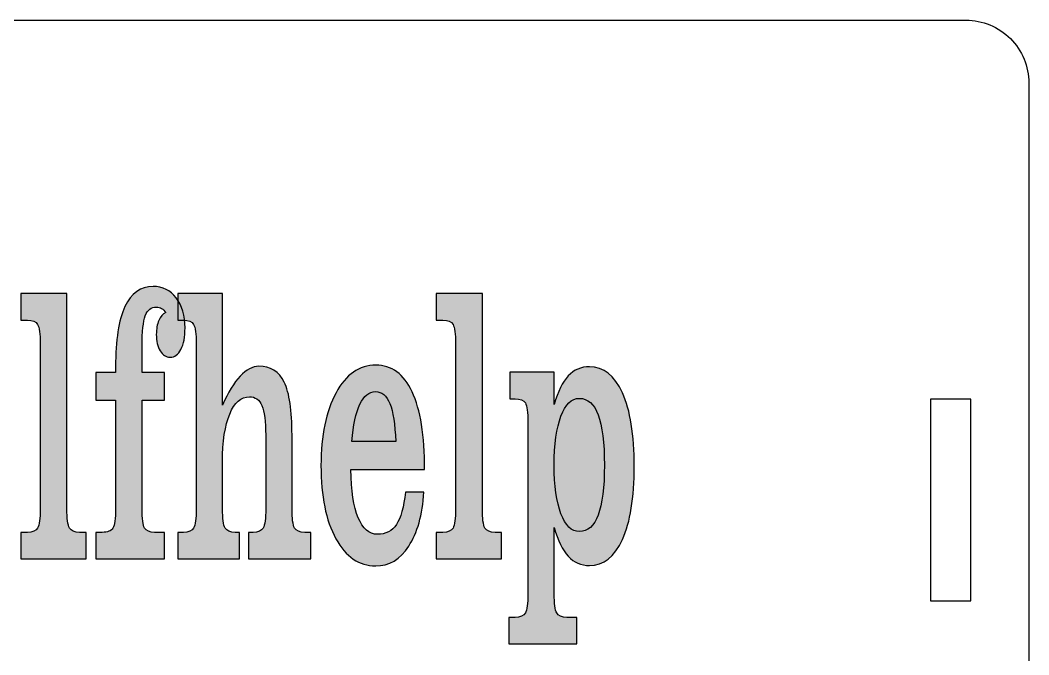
# Model space of a CAD drawing. Extents: x -236 to 261, y -182 to 182.
# Drawn here: x 40 to 120.1, y 131.1 to 181.6 of the extents above; entities that cross this region are included whole.
import ezdxf

# ---------------------------------------------------------------- set-up
doc = ezdxf.new("R2010")
doc.units = 0
doc.header["$MEASUREMENT"] = 0
doc.layers.add('CALQUE_PAR_D_FAUT', color=7, linetype='CONTINUOUS')

msp = doc.modelspace()

# ---------------------------------------------------------------- hatches: boundary and pattern name
at = {"layer": 'CALQUE_PAR_D_FAUT'}
h = msp.add_hatch(color=250, dxfattribs=at)
edge = h.paths.add_edge_path()
edge.add_spline(control_points=[(47.5599, 151.3501), (47.5599, 151.3501), (45.9922, 151.3501), (45.9922, 151.3501), (45.9922, 151.3501), (45.9922, 153.5488), (45.9922, 153.5488), (45.9922, 153.5488), (47.5599, 153.5488), (47.5599, 153.5488), (47.5599, 153.5488), (47.5599, 154.0147), (47.5599, 154.0147), (47.5599, 156.1401), (47.8096, 157.7368), (48.306, 158.7995), (48.8054, 159.8622), (49.5515, 160.3962), (50.5414, 160.3962), (51.302, 160.3962), (51.9146, 160.0925), (52.382, 159.4853), (52.8494, 158.878), (53.0816, 158.0823), (53.0816, 157.1034), (53.0816, 156.3862), (52.9742, 155.8208), (52.7594, 155.402), (52.5445, 154.9832), (52.2571, 154.7738), (51.8942, 154.7738), (51.5778, 154.7738), (51.3166, 154.9466), (51.1104, 155.2868), (50.9043, 155.6271), (50.7998, 156.0616), (50.7998, 156.5903), (50.7998, 157.0301), (50.8665, 157.4018), (51.0001, 157.7001), (51.1307, 157.9985), (51.3136, 158.2079), (51.5459, 158.3179), (51.4501, 158.4644), (51.3397, 158.5744), (51.2178, 158.6477), (51.0959, 158.7262), (50.9624, 158.7628), (50.8143, 158.7628), (50.3963, 158.7628), (50.1001, 158.5325), (49.9259, 158.0771), (49.7546, 157.6164), (49.6676, 156.8102), (49.6676, 155.6585), (49.6676, 155.6585), (49.6676, 153.5488), (49.6676, 153.5488), (49.6676, 153.5488), (51.4443, 153.5488), (51.4443, 153.5488), (51.4443, 153.5488), (51.4443, 151.3501), (51.4443, 151.3501), (51.4443, 151.3501), (49.6676, 151.3501), (49.6676, 151.3501), (49.6676, 151.3501), (49.6676, 142.7438), (49.6676, 142.7438), (49.6676, 141.9377), (49.7343, 141.4194), (49.8679, 141.1943), (50.0014, 140.9692), (50.2656, 140.8593), (50.6633, 140.8593), (50.6633, 140.8593), (51.4443, 140.8593), (51.4443, 140.8593), (51.4443, 140.8593), (51.4443, 138.7548), (51.4443, 138.7548), (51.4443, 138.7548), (45.9922, 138.7548), (45.9922, 138.7548), (45.9922, 138.7548), (45.9922, 140.8593), (45.9922, 140.8593), (45.9922, 140.8593), (46.4945, 140.8593), (46.4945, 140.8593), (46.9329, 140.8593), (47.2203, 140.9692), (47.3567, 141.1943), (47.4932, 141.4194), (47.5599, 141.9377), (47.5599, 142.7438), (47.5599, 142.7438), (47.5599, 151.3501), (47.5599, 151.3501)], knot_values=[0, 0, 0, 0, 0.030303, 0.030303, 0.030303, 0.0606061, 0.0606061, 0.0606061, 0.0909091, 0.0909091, 0.0909091, 0.1212121, 0.1212121, 0.1212121, 0.1515152, 0.1515152, 0.1515152, 0.1818182, 0.1818182, 0.1818182, 0.2121212, 0.2121212, 0.2121212, 0.2424242, 0.2424242, 0.2424242, 0.2727273, 0.2727273, 0.2727273, 0.3030303, 0.3030303, 0.3030303, 0.3333333, 0.3333333, 0.3333333, 0.3636364, 0.3636364, 0.3636364, 0.3939394, 0.3939394, 0.3939394, 0.4242424, 0.4242424, 0.4242424, 0.4545455, 0.4545455, 0.4545455, 0.4848485, 0.4848485, 0.4848485, 0.5151515, 0.5151515, 0.5151515, 0.5454545, 0.5454545, 0.5454545, 0.5757576, 0.5757576, 0.5757576, 0.6060606, 0.6060606, 0.6060606, 0.6363636, 0.6363636, 0.6363636, 0.6666667, 0.6666667, 0.6666667, 0.6969697, 0.6969697, 0.6969697, 0.7272727, 0.7272727, 0.7272727, 0.7575758, 0.7575758, 0.7575758, 0.7878788, 0.7878788, 0.7878788, 0.8181818, 0.8181818, 0.8181818, 0.8484848, 0.8484848, 0.8484848, 0.8787879, 0.8787879, 0.8787879, 0.9090909, 0.9090909, 0.9090909, 0.9393939, 0.9393939, 0.9393939, 0.969697, 0.969697, 0.969697, 1, 1, 1, 1], degree=3, periodic=1)
h = msp.add_hatch(color=250, dxfattribs=at)
edge = h.paths.add_edge_path()
edge.add_spline(control_points=[(41.5709, 155.8417), (41.5709, 156.6374), (41.5041, 157.1505), (41.3706, 157.3808), (41.237, 157.6112), (40.967, 157.7263), (40.5577, 157.7263), (40.5577, 157.7263), (40.038, 157.7263), (40.038, 157.7263), (40.038, 157.7263), (40.038, 159.8308), (40.038, 159.8308), (40.038, 159.8308), (43.6959, 159.8308), (43.6959, 159.8308), (43.6959, 159.8308), (43.6959, 142.7438), (43.6959, 142.7438), (43.6959, 141.9481), (43.7627, 141.4351), (43.8991, 141.2048), (44.0356, 140.9744), (44.3056, 140.8593), (44.7091, 140.8593), (44.7091, 140.8593), (45.2287, 140.8593), (45.2287, 140.8593), (45.2287, 140.8593), (45.2287, 138.7548), (45.2287, 138.7548), (45.2287, 138.7548), (40.038, 138.7548), (40.038, 138.7548), (40.038, 138.7548), (40.038, 140.8593), (40.038, 140.8593), (40.038, 140.8593), (40.5577, 140.8593), (40.5577, 140.8593), (40.967, 140.8593), (41.237, 140.9744), (41.3706, 141.2048), (41.5041, 141.4351), (41.5709, 141.9481), (41.5709, 142.7438), (41.5709, 142.7438), (41.5709, 155.8417), (41.5709, 155.8417)], knot_values=[0, 0, 0, 0, 0.0625, 0.0625, 0.0625, 0.125, 0.125, 0.125, 0.1875, 0.1875, 0.1875, 0.25, 0.25, 0.25, 0.3125, 0.3125, 0.3125, 0.375, 0.375, 0.375, 0.4375, 0.4375, 0.4375, 0.5, 0.5, 0.5, 0.5625, 0.5625, 0.5625, 0.625, 0.625, 0.625, 0.6875, 0.6875, 0.6875, 0.75, 0.75, 0.75, 0.8125, 0.8125, 0.8125, 0.875, 0.875, 0.875, 0.9375, 0.9375, 0.9375, 1, 1, 1, 1], degree=3, periodic=1)
h = msp.add_hatch(color=250, dxfattribs=at)
edge = h.paths.add_edge_path()
edge.add_spline(control_points=[(53.97, 155.8417), (53.97, 156.6374), (53.9032, 157.1505), (53.7668, 157.3808), (53.6303, 157.6112), (53.3603, 157.7263), (52.9568, 157.7263), (52.9568, 157.7263), (52.5068, 157.7263), (52.5068, 157.7263), (52.5068, 157.7263), (52.5068, 159.8308), (52.5068, 159.8308), (52.5068, 159.8308), (56.0602, 159.8308), (56.0602, 159.8308), (56.0602, 159.8308), (56.0602, 150.9732), (56.0602, 150.9732), (56.5073, 151.9888), (56.9747, 152.7583), (57.4595, 153.2766), (57.9443, 153.7949), (58.4379, 154.0514), (58.9372, 154.0514), (59.8778, 154.0514), (60.5542, 153.6326), (60.9664, 152.7897), (61.3757, 151.9522), (61.5819, 150.5492), (61.5819, 148.5808), (61.5819, 148.5808), (61.5819, 142.7438), (61.5819, 142.7438), (61.5819, 141.9481), (61.6486, 141.4351), (61.7851, 141.2048), (61.9215, 140.9744), (62.1916, 140.8593), (62.595, 140.8593), (62.595, 140.8593), (63.0799, 140.8593), (63.0799, 140.8593), (63.0799, 140.8593), (63.0799, 138.7548), (63.0799, 138.7548), (63.0799, 138.7548), (58.133, 138.7548), (58.133, 138.7548), (58.133, 138.7548), (58.133, 140.8593), (58.133, 140.8593), (58.133, 140.8593), (58.4843, 140.8593), (58.4843, 140.8593), (58.8878, 140.8593), (59.1578, 140.9744), (59.2913, 141.2048), (59.4249, 141.4351), (59.4917, 141.9481), (59.4917, 142.7438), (59.4917, 142.7438), (59.4917, 148.5808), (59.4917, 148.5808), (59.4917, 149.6749), (59.39, 150.4602), (59.1897, 150.9261), (58.9865, 151.3972), (58.6614, 151.6328), (58.2056, 151.6328), (57.535, 151.6328), (57.0124, 151.1774), (56.6321, 150.2613), (56.2518, 149.3451), (56.0602, 148.0783), (56.0602, 146.4554), (56.0602, 146.4554), (56.0602, 142.7438), (56.0602, 142.7438), (56.0602, 141.9481), (56.127, 141.4351), (56.2634, 141.2048), (56.3999, 140.9744), (56.6699, 140.8593), (57.0705, 140.8593), (57.0705, 140.8593), (57.4189, 140.8593), (57.4189, 140.8593), (57.4189, 140.8593), (57.4189, 138.7548), (57.4189, 138.7548), (57.4189, 138.7548), (52.5068, 138.7548), (52.5068, 138.7548), (52.5068, 138.7548), (52.5068, 140.8593), (52.5068, 140.8593), (52.5068, 140.8593), (52.9568, 140.8593), (52.9568, 140.8593), (53.3603, 140.8593), (53.6303, 140.9744), (53.7668, 141.2048), (53.9032, 141.4351), (53.97, 141.9481), (53.97, 142.7438), (53.97, 142.7438), (53.97, 155.8417), (53.97, 155.8417)], knot_values=[0, 0, 0, 0, 0.0277778, 0.0277778, 0.0277778, 0.0555556, 0.0555556, 0.0555556, 0.0833333, 0.0833333, 0.0833333, 0.1111111, 0.1111111, 0.1111111, 0.1388889, 0.1388889, 0.1388889, 0.1666667, 0.1666667, 0.1666667, 0.1944444, 0.1944444, 0.1944444, 0.2222222, 0.2222222, 0.2222222, 0.25, 0.25, 0.25, 0.2777778, 0.2777778, 0.2777778, 0.3055556, 0.3055556, 0.3055556, 0.3333333, 0.3333333, 0.3333333, 0.3611111, 0.3611111, 0.3611111, 0.3888889, 0.3888889, 0.3888889, 0.4166667, 0.4166667, 0.4166667, 0.4444444, 0.4444444, 0.4444444, 0.4722222, 0.4722222, 0.4722222, 0.5, 0.5, 0.5, 0.5277778, 0.5277778, 0.5277778, 0.5555556, 0.5555556, 0.5555556, 0.5833333, 0.5833333, 0.5833333, 0.6111111, 0.6111111, 0.6111111, 0.6388889, 0.6388889, 0.6388889, 0.6666667, 0.6666667, 0.6666667, 0.6944444, 0.6944444, 0.6944444, 0.7222222, 0.7222222, 0.7222222, 0.75, 0.75, 0.75, 0.7777778, 0.7777778, 0.7777778, 0.8055556, 0.8055556, 0.8055556, 0.8333333, 0.8333333, 0.8333333, 0.8611111, 0.8611111, 0.8611111, 0.8888889, 0.8888889, 0.8888889, 0.9166667, 0.9166667, 0.9166667, 0.9444444, 0.9444444, 0.9444444, 0.9722222, 0.9722222, 0.9722222, 1, 1, 1, 1], degree=3, periodic=1)
h = msp.add_hatch(color=250, dxfattribs=at)
edge = h.paths.add_edge_path()
edge.add_spline(control_points=[(74.5791, 155.8417), (74.5791, 156.6374), (74.5123, 157.1505), (74.3788, 157.3808), (74.2452, 157.6112), (73.9752, 157.7263), (73.5659, 157.7263), (73.5659, 157.7263), (73.0462, 157.7263), (73.0462, 157.7263), (73.0462, 157.7263), (73.0462, 159.8308), (73.0462, 159.8308), (73.0462, 159.8308), (76.7042, 159.8308), (76.7042, 159.8308), (76.7042, 159.8308), (76.7042, 142.7438), (76.7042, 142.7438), (76.7042, 141.9481), (76.7709, 141.4351), (76.9074, 141.2048), (77.0438, 140.9744), (77.3138, 140.8593), (77.7173, 140.8593), (77.7173, 140.8593), (78.237, 140.8593), (78.237, 140.8593), (78.237, 140.8593), (78.237, 138.7548), (78.237, 138.7548), (78.237, 138.7548), (73.0462, 138.7548), (73.0462, 138.7548), (73.0462, 138.7548), (73.0462, 140.8593), (73.0462, 140.8593), (73.0462, 140.8593), (73.5659, 140.8593), (73.5659, 140.8593), (73.9752, 140.8593), (74.2452, 140.9744), (74.3788, 141.2048), (74.5123, 141.4351), (74.5791, 141.9481), (74.5791, 142.7438), (74.5791, 142.7438), (74.5791, 155.8417), (74.5791, 155.8417)], knot_values=[0, 0, 0, 0, 0.0625, 0.0625, 0.0625, 0.125, 0.125, 0.125, 0.1875, 0.1875, 0.1875, 0.25, 0.25, 0.25, 0.3125, 0.3125, 0.3125, 0.375, 0.375, 0.375, 0.4375, 0.4375, 0.4375, 0.5, 0.5, 0.5, 0.5625, 0.5625, 0.5625, 0.625, 0.625, 0.625, 0.6875, 0.6875, 0.6875, 0.75, 0.75, 0.75, 0.8125, 0.8125, 0.8125, 0.875, 0.875, 0.875, 0.9375, 0.9375, 0.9375, 1, 1, 1, 1], degree=3, periodic=1)
h = msp.add_hatch(color=250, dxfattribs=at)
edge = h.paths.add_edge_path()
edge.add_spline(control_points=[(70.6048, 144.0631), (70.6048, 144.0631), (72.0679, 144.0631), (72.0679, 144.0631), (71.9431, 142.2413), (71.5395, 140.8069), (70.8573, 139.7599), (70.1721, 138.7129), (69.2983, 138.1894), (68.2329, 138.1894), (66.9091, 138.1894), (65.8495, 138.9118), (65.0627, 140.3567), (64.276, 141.8068), (63.8812, 143.7385), (63.8812, 146.1623), (63.8812, 148.5494), (64.2789, 150.4811), (65.0772, 151.9469), (65.8727, 153.4127), (66.9265, 154.1456), (68.2358, 154.1456), (69.4986, 154.1456), (70.4625, 153.4389), (71.1244, 152.0202), (71.7892, 150.6068), (72.1201, 148.5494), (72.1201, 145.8534), (72.1201, 145.8534), (66.2501, 145.8534), (66.2501, 145.8534), (66.2849, 144.1782), (66.4823, 142.9009), (66.8423, 142.0214), (67.2023, 141.1419), (67.7075, 140.7022), (68.3606, 140.7022), (69.0284, 140.7022), (69.5335, 140.9587), (69.8789, 141.477), (70.2215, 141.9952), (70.4625, 142.8538), (70.6048, 144.0631)], knot_values=[0, 0, 0, 0, 0.0714286, 0.0714286, 0.0714286, 0.1428571, 0.1428571, 0.1428571, 0.2142857, 0.2142857, 0.2142857, 0.2857143, 0.2857143, 0.2857143, 0.3571429, 0.3571429, 0.3571429, 0.4285714, 0.4285714, 0.4285714, 0.5, 0.5, 0.5, 0.5714286, 0.5714286, 0.5714286, 0.6428571, 0.6428571, 0.6428571, 0.7142857, 0.7142857, 0.7142857, 0.7857143, 0.7857143, 0.7857143, 0.8571429, 0.8571429, 0.8571429, 0.9285714, 0.9285714, 0.9285714, 1, 1, 1, 1], degree=3, periodic=1)
h = msp.add_hatch(color=250, dxfattribs=at)
edge = h.paths.add_edge_path()
edge.add_spline(control_points=[(80.3243, 135.996), (80.3243, 135.996), (80.3243, 149.6069), (80.3243, 149.6069), (80.3243, 150.4026), (80.2576, 150.9156), (80.1211, 151.1407), (79.9847, 151.3658), (79.7146, 151.4758), (79.3111, 151.4758), (79.3111, 151.4758), (78.8757, 151.4758), (78.8757, 151.4758), (78.8757, 151.4758), (78.8757, 153.5802), (78.8757, 153.5802), (78.8757, 153.5802), (82.4145, 153.5802), (82.4145, 153.5802), (82.4145, 153.5802), (82.4145, 151.0151), (82.4145, 151.0151), (82.6991, 152.0464), (83.0677, 152.8055), (83.5206, 153.2923), (83.9735, 153.7792), (84.5396, 154.02), (85.216, 154.02), (86.3395, 154.02), (87.2133, 153.3289), (87.8375, 151.9417), (88.4617, 150.5544), (88.7723, 148.6122), (88.7723, 146.1047), (88.7723, 143.6076), (88.4617, 141.6707), (87.8375, 140.2939), (87.2133, 138.9118), (86.3395, 138.2208), (85.216, 138.2208), (84.5396, 138.2208), (83.9735, 138.4669), (83.5206, 138.959), (83.0677, 139.4511), (82.6991, 140.2101), (82.4145, 141.2466), (82.4145, 141.2466), (82.4145, 135.996), (82.4145, 135.996), (82.4145, 135.195), (82.4813, 134.682), (82.6149, 134.4517), (82.7484, 134.2213), (83.0184, 134.1061), (83.4219, 134.1061), (83.4219, 134.1061), (84.2087, 134.1061), (84.2087, 134.1061), (84.2087, 134.1061), (84.2087, 132.0017), (84.2087, 132.0017), (84.2087, 132.0017), (78.8089, 132.0017), (78.8089, 132.0017), (78.8089, 132.0017), (78.8089, 134.1061), (78.8089, 134.1061), (78.8089, 134.1061), (79.3111, 134.1061), (79.3111, 134.1061), (79.7146, 134.1061), (79.9847, 134.2213), (80.1211, 134.4517), (80.2576, 134.682), (80.3243, 135.195), (80.3243, 135.996)], knot_values=[0, 0, 0, 0, 0.04, 0.04, 0.04, 0.08, 0.08, 0.08, 0.12, 0.12, 0.12, 0.16, 0.16, 0.16, 0.2, 0.2, 0.2, 0.24, 0.24, 0.24, 0.28, 0.28, 0.28, 0.32, 0.32, 0.32, 0.36, 0.36, 0.36, 0.4, 0.4, 0.4, 0.44, 0.44, 0.44, 0.48, 0.48, 0.48, 0.52, 0.52, 0.52, 0.56, 0.56, 0.56, 0.6, 0.6, 0.6, 0.64, 0.64, 0.64, 0.68, 0.68, 0.68, 0.72, 0.72, 0.72, 0.76, 0.76, 0.76, 0.8, 0.8, 0.8, 0.84, 0.84, 0.84, 0.88, 0.88, 0.88, 0.92, 0.92, 0.92, 0.96, 0.96, 0.96, 1, 1, 1, 1], degree=3, periodic=1)
h = msp.add_hatch(color=250, dxfattribs=at)
edge = h.paths.add_edge_path()
edge.add_spline(control_points=[(69.8209, 148.0835), (69.7686, 149.4551), (69.6148, 150.455), (69.3564, 151.0884), (69.098, 151.7218), (68.7177, 152.0411), (68.2184, 152.0411), (67.7075, 152.0411), (67.2923, 151.7061), (66.9701, 151.036), (66.6507, 150.366), (66.4388, 149.3818), (66.3343, 148.0835), (66.3343, 148.0835), (69.8209, 148.0835), (69.8209, 148.0835)], knot_values=[0, 0, 0, 0, 0.2, 0.2, 0.2, 0.4, 0.4, 0.4, 0.6, 0.6, 0.6, 0.8, 0.8, 0.8, 1, 1, 1, 1], degree=3, periodic=1)
h = msp.add_hatch(color=250, dxfattribs=at)
edge = h.paths.add_edge_path()
edge.add_spline(control_points=[(86.4034, 146.1989), (86.4034, 147.9893), (86.2379, 149.319), (85.9098, 150.1932), (85.5818, 151.0674), (85.0825, 151.5072), (84.4147, 151.5072), (83.7964, 151.5072), (83.3087, 151.036), (82.9516, 150.0937), (82.5945, 149.1567), (82.4145, 147.8584), (82.4145, 146.1989), (82.4145, 144.5604), (82.5945, 143.2726), (82.9516, 142.3355), (83.3087, 141.3932), (83.7964, 140.9221), (84.4147, 140.9221), (85.0825, 140.9221), (85.5818, 141.3618), (85.9098, 142.2361), (86.2379, 143.1103), (86.4034, 144.4295), (86.4034, 146.1989)], knot_values=[0, 0, 0, 0, 0.125, 0.125, 0.125, 0.25, 0.25, 0.25, 0.375, 0.375, 0.375, 0.5, 0.5, 0.5, 0.625, 0.625, 0.625, 0.75, 0.75, 0.75, 0.875, 0.875, 0.875, 1, 1, 1, 1], degree=3, periodic=1)

# ---------------------------------------------------------------- linework, layer by layer
at = {"layer": 'CALQUE_PAR_D_FAUT', "color": 1}
for points, knots in [([(-230.5187, 181.5562), (-231.8457, 181.5553), (-233.1179, 181.0274), (-234.0556, 180.0885), (-234.9933, 179.1497), (-235.5196, 177.8831), (-235.5187, 176.5562), (-235.5187, 176.5562), (-235.5187, -8.4438), (-235.5187, -8.4438), (-235.5179, -9.7708), (-234.99, -11.043), (-234.0511, -11.9807), (-233.1123, -12.9184), (-231.8457, -13.4447), (-230.5187, -13.4438), (-230.5187, -13.4438), (115.1243, -13.4438), (115.1243, -13.4438), (116.4513, -13.443), (117.7235, -12.9151), (118.6612, -11.9762), (119.5989, -11.0373), (120.1252, -9.7708), (120.1243, -8.4438), (120.1243, -8.4438), (120.1243, 88.0484), (120.1243, 88.0484), (120.1243, 88.0484), (120.1243, 96.0484), (120.1243, 96.0484), (120.1243, 96.0484), (120.1243, 176.5562), (120.1243, 176.5562), (120.1235, 177.8831), (119.5956, 179.1553), (118.6567, 180.093), (117.7179, 181.0307), (116.4513, 181.557), (115.1243, 181.5562), (115.1243, 181.5562), (-230.5187, 181.5562), (-230.5187, 181.5562), (-230.5187, 181.5562), (-230.5187, 181.5562), (-230.5187, 181.5562)], [0, 0, 0, 0, 0.0666667, 0.0666667, 0.0666667, 0.1333333, 0.1333333, 0.1333333, 0.2, 0.2, 0.2, 0.2666667, 0.2666667, 0.2666667, 0.3333333, 0.3333333, 0.3333333, 0.4, 0.4, 0.4, 0.4666667, 0.4666667, 0.4666667, 0.5333333, 0.5333333, 0.5333333, 0.6, 0.6, 0.6, 0.6666667, 0.6666667, 0.6666667, 0.7333333, 0.7333333, 0.7333333, 0.8, 0.8, 0.8, 0.8666667, 0.8666667, 0.8666667, 0.9333333, 0.9333333, 0.9333333, 1, 1, 1, 1]), ([(112.3243, 135.4312), (112.3243, 135.4312), (112.3243, 151.4312), (112.3243, 151.4312), (112.3243, 151.4312), (115.5243, 151.4312), (115.5243, 151.4312), (115.5243, 151.4312), (115.5243, 135.4312), (115.5243, 135.4312), (115.5243, 135.4312), (112.3243, 135.4312), (112.3243, 135.4312), (112.3243, 135.4312), (112.3243, 135.4312), (112.3243, 135.4312)], [0, 0, 0, 0, 0.2, 0.2, 0.2, 0.4, 0.4, 0.4, 0.6, 0.6, 0.6, 0.8, 0.8, 0.8, 1, 1, 1, 1])]:
    msp.add_open_spline(points, degree=3, knots=knots, dxfattribs=at)
at = {"layer": 'CALQUE_PAR_D_FAUT', "color": 250}
for points, knots in [([(47.5599, 151.3501), (47.5599, 151.3501), (45.9922, 151.3501), (45.9922, 151.3501), (45.9922, 151.3501), (45.9922, 153.5488), (45.9922, 153.5488), (45.9922, 153.5488), (47.5599, 153.5488), (47.5599, 153.5488), (47.5599, 153.5488), (47.5599, 154.0147), (47.5599, 154.0147), (47.5599, 156.1401), (47.8096, 157.7368), (48.306, 158.7995), (48.8054, 159.8622), (49.5515, 160.3962), (50.5414, 160.3962), (51.302, 160.3962), (51.9146, 160.0925), (52.382, 159.4853), (52.8494, 158.878), (53.0816, 158.0823), (53.0816, 157.1034), (53.0816, 156.3862), (52.9742, 155.8208), (52.7594, 155.402), (52.5445, 154.9832), (52.2571, 154.7738), (51.8942, 154.7738), (51.5778, 154.7738), (51.3166, 154.9466), (51.1104, 155.2868), (50.9043, 155.6271), (50.7998, 156.0616), (50.7998, 156.5903), (50.7998, 157.0301), (50.8665, 157.4018), (51.0001, 157.7001), (51.1307, 157.9985), (51.3136, 158.2079), (51.5459, 158.3179), (51.4501, 158.4644), (51.3397, 158.5744), (51.2178, 158.6477), (51.0959, 158.7262), (50.9624, 158.7628), (50.8143, 158.7628), (50.3963, 158.7628), (50.1001, 158.5325), (49.9259, 158.0771), (49.7546, 157.6164), (49.6676, 156.8102), (49.6676, 155.6585), (49.6676, 155.6585), (49.6676, 153.5488), (49.6676, 153.5488), (49.6676, 153.5488), (51.4443, 153.5488), (51.4443, 153.5488), (51.4443, 153.5488), (51.4443, 151.3501), (51.4443, 151.3501), (51.4443, 151.3501), (49.6676, 151.3501), (49.6676, 151.3501), (49.6676, 151.3501), (49.6676, 142.7438), (49.6676, 142.7438), (49.6676, 141.9377), (49.7343, 141.4194), (49.8679, 141.1943), (50.0014, 140.9692), (50.2656, 140.8593), (50.6633, 140.8593), (50.6633, 140.8593), (51.4443, 140.8593), (51.4443, 140.8593), (51.4443, 140.8593), (51.4443, 138.7548), (51.4443, 138.7548), (51.4443, 138.7548), (45.9922, 138.7548), (45.9922, 138.7548), (45.9922, 138.7548), (45.9922, 140.8593), (45.9922, 140.8593), (45.9922, 140.8593), (46.4945, 140.8593), (46.4945, 140.8593), (46.9329, 140.8593), (47.2203, 140.9692), (47.3567, 141.1943), (47.4932, 141.4194), (47.5599, 141.9377), (47.5599, 142.7438), (47.5599, 142.7438), (47.5599, 151.3501), (47.5599, 151.3501)], [0, 0, 0, 0, 0.030303, 0.030303, 0.030303, 0.0606061, 0.0606061, 0.0606061, 0.0909091, 0.0909091, 0.0909091, 0.1212121, 0.1212121, 0.1212121, 0.1515152, 0.1515152, 0.1515152, 0.1818182, 0.1818182, 0.1818182, 0.2121212, 0.2121212, 0.2121212, 0.2424242, 0.2424242, 0.2424242, 0.2727273, 0.2727273, 0.2727273, 0.3030303, 0.3030303, 0.3030303, 0.3333333, 0.3333333, 0.3333333, 0.3636364, 0.3636364, 0.3636364, 0.3939394, 0.3939394, 0.3939394, 0.4242424, 0.4242424, 0.4242424, 0.4545455, 0.4545455, 0.4545455, 0.4848485, 0.4848485, 0.4848485, 0.5151515, 0.5151515, 0.5151515, 0.5454545, 0.5454545, 0.5454545, 0.5757576, 0.5757576, 0.5757576, 0.6060606, 0.6060606, 0.6060606, 0.6363636, 0.6363636, 0.6363636, 0.6666667, 0.6666667, 0.6666667, 0.6969697, 0.6969697, 0.6969697, 0.7272727, 0.7272727, 0.7272727, 0.7575758, 0.7575758, 0.7575758, 0.7878788, 0.7878788, 0.7878788, 0.8181818, 0.8181818, 0.8181818, 0.8484848, 0.8484848, 0.8484848, 0.8787879, 0.8787879, 0.8787879, 0.9090909, 0.9090909, 0.9090909, 0.9393939, 0.9393939, 0.9393939, 0.969697, 0.969697, 0.969697, 1, 1, 1, 1]), ([(41.5709, 155.8417), (41.5709, 156.6374), (41.5041, 157.1505), (41.3706, 157.3808), (41.237, 157.6112), (40.967, 157.7263), (40.5577, 157.7263), (40.5577, 157.7263), (40.038, 157.7263), (40.038, 157.7263), (40.038, 157.7263), (40.038, 159.8308), (40.038, 159.8308), (40.038, 159.8308), (43.6959, 159.8308), (43.6959, 159.8308), (43.6959, 159.8308), (43.6959, 142.7438), (43.6959, 142.7438), (43.6959, 141.9481), (43.7627, 141.4351), (43.8991, 141.2048), (44.0356, 140.9744), (44.3056, 140.8593), (44.7091, 140.8593), (44.7091, 140.8593), (45.2287, 140.8593), (45.2287, 140.8593), (45.2287, 140.8593), (45.2287, 138.7548), (45.2287, 138.7548), (45.2287, 138.7548), (40.038, 138.7548), (40.038, 138.7548), (40.038, 138.7548), (40.038, 140.8593), (40.038, 140.8593), (40.038, 140.8593), (40.5577, 140.8593), (40.5577, 140.8593), (40.967, 140.8593), (41.237, 140.9744), (41.3706, 141.2048), (41.5041, 141.4351), (41.5709, 141.9481), (41.5709, 142.7438), (41.5709, 142.7438), (41.5709, 155.8417), (41.5709, 155.8417)], [0, 0, 0, 0, 0.0625, 0.0625, 0.0625, 0.125, 0.125, 0.125, 0.1875, 0.1875, 0.1875, 0.25, 0.25, 0.25, 0.3125, 0.3125, 0.3125, 0.375, 0.375, 0.375, 0.4375, 0.4375, 0.4375, 0.5, 0.5, 0.5, 0.5625, 0.5625, 0.5625, 0.625, 0.625, 0.625, 0.6875, 0.6875, 0.6875, 0.75, 0.75, 0.75, 0.8125, 0.8125, 0.8125, 0.875, 0.875, 0.875, 0.9375, 0.9375, 0.9375, 1, 1, 1, 1]), ([(53.97, 155.8417), (53.97, 156.6374), (53.9032, 157.1505), (53.7668, 157.3808), (53.6303, 157.6112), (53.3603, 157.7263), (52.9568, 157.7263), (52.9568, 157.7263), (52.5068, 157.7263), (52.5068, 157.7263), (52.5068, 157.7263), (52.5068, 159.8308), (52.5068, 159.8308), (52.5068, 159.8308), (56.0602, 159.8308), (56.0602, 159.8308), (56.0602, 159.8308), (56.0602, 150.9732), (56.0602, 150.9732), (56.5073, 151.9888), (56.9747, 152.7583), (57.4595, 153.2766), (57.9443, 153.7949), (58.4379, 154.0514), (58.9372, 154.0514), (59.8778, 154.0514), (60.5542, 153.6326), (60.9664, 152.7897), (61.3757, 151.9522), (61.5819, 150.5492), (61.5819, 148.5808), (61.5819, 148.5808), (61.5819, 142.7438), (61.5819, 142.7438), (61.5819, 141.9481), (61.6486, 141.4351), (61.7851, 141.2048), (61.9215, 140.9744), (62.1916, 140.8593), (62.595, 140.8593), (62.595, 140.8593), (63.0799, 140.8593), (63.0799, 140.8593), (63.0799, 140.8593), (63.0799, 138.7548), (63.0799, 138.7548), (63.0799, 138.7548), (58.133, 138.7548), (58.133, 138.7548), (58.133, 138.7548), (58.133, 140.8593), (58.133, 140.8593), (58.133, 140.8593), (58.4843, 140.8593), (58.4843, 140.8593), (58.8878, 140.8593), (59.1578, 140.9744), (59.2913, 141.2048), (59.4249, 141.4351), (59.4917, 141.9481), (59.4917, 142.7438), (59.4917, 142.7438), (59.4917, 148.5808), (59.4917, 148.5808), (59.4917, 149.6749), (59.39, 150.4602), (59.1897, 150.9261), (58.9865, 151.3972), (58.6614, 151.6328), (58.2056, 151.6328), (57.535, 151.6328), (57.0124, 151.1774), (56.6321, 150.2613), (56.2518, 149.3451), (56.0602, 148.0783), (56.0602, 146.4554), (56.0602, 146.4554), (56.0602, 142.7438), (56.0602, 142.7438), (56.0602, 141.9481), (56.127, 141.4351), (56.2634, 141.2048), (56.3999, 140.9744), (56.6699, 140.8593), (57.0705, 140.8593), (57.0705, 140.8593), (57.4189, 140.8593), (57.4189, 140.8593), (57.4189, 140.8593), (57.4189, 138.7548), (57.4189, 138.7548), (57.4189, 138.7548), (52.5068, 138.7548), (52.5068, 138.7548), (52.5068, 138.7548), (52.5068, 140.8593), (52.5068, 140.8593), (52.5068, 140.8593), (52.9568, 140.8593), (52.9568, 140.8593), (53.3603, 140.8593), (53.6303, 140.9744), (53.7668, 141.2048), (53.9032, 141.4351), (53.97, 141.9481), (53.97, 142.7438), (53.97, 142.7438), (53.97, 155.8417), (53.97, 155.8417)], [0, 0, 0, 0, 0.0277778, 0.0277778, 0.0277778, 0.0555556, 0.0555556, 0.0555556, 0.0833333, 0.0833333, 0.0833333, 0.1111111, 0.1111111, 0.1111111, 0.1388889, 0.1388889, 0.1388889, 0.1666667, 0.1666667, 0.1666667, 0.1944444, 0.1944444, 0.1944444, 0.2222222, 0.2222222, 0.2222222, 0.25, 0.25, 0.25, 0.2777778, 0.2777778, 0.2777778, 0.3055556, 0.3055556, 0.3055556, 0.3333333, 0.3333333, 0.3333333, 0.3611111, 0.3611111, 0.3611111, 0.3888889, 0.3888889, 0.3888889, 0.4166667, 0.4166667, 0.4166667, 0.4444444, 0.4444444, 0.4444444, 0.4722222, 0.4722222, 0.4722222, 0.5, 0.5, 0.5, 0.5277778, 0.5277778, 0.5277778, 0.5555556, 0.5555556, 0.5555556, 0.5833333, 0.5833333, 0.5833333, 0.6111111, 0.6111111, 0.6111111, 0.6388889, 0.6388889, 0.6388889, 0.6666667, 0.6666667, 0.6666667, 0.6944444, 0.6944444, 0.6944444, 0.7222222, 0.7222222, 0.7222222, 0.75, 0.75, 0.75, 0.7777778, 0.7777778, 0.7777778, 0.8055556, 0.8055556, 0.8055556, 0.8333333, 0.8333333, 0.8333333, 0.8611111, 0.8611111, 0.8611111, 0.8888889, 0.8888889, 0.8888889, 0.9166667, 0.9166667, 0.9166667, 0.9444444, 0.9444444, 0.9444444, 0.9722222, 0.9722222, 0.9722222, 1, 1, 1, 1]), ([(74.5791, 155.8417), (74.5791, 156.6374), (74.5123, 157.1505), (74.3788, 157.3808), (74.2452, 157.6112), (73.9752, 157.7263), (73.5659, 157.7263), (73.5659, 157.7263), (73.0462, 157.7263), (73.0462, 157.7263), (73.0462, 157.7263), (73.0462, 159.8308), (73.0462, 159.8308), (73.0462, 159.8308), (76.7042, 159.8308), (76.7042, 159.8308), (76.7042, 159.8308), (76.7042, 142.7438), (76.7042, 142.7438), (76.7042, 141.9481), (76.7709, 141.4351), (76.9074, 141.2048), (77.0438, 140.9744), (77.3138, 140.8593), (77.7173, 140.8593), (77.7173, 140.8593), (78.237, 140.8593), (78.237, 140.8593), (78.237, 140.8593), (78.237, 138.7548), (78.237, 138.7548), (78.237, 138.7548), (73.0462, 138.7548), (73.0462, 138.7548), (73.0462, 138.7548), (73.0462, 140.8593), (73.0462, 140.8593), (73.0462, 140.8593), (73.5659, 140.8593), (73.5659, 140.8593), (73.9752, 140.8593), (74.2452, 140.9744), (74.3788, 141.2048), (74.5123, 141.4351), (74.5791, 141.9481), (74.5791, 142.7438), (74.5791, 142.7438), (74.5791, 155.8417), (74.5791, 155.8417)], [0, 0, 0, 0, 0.0625, 0.0625, 0.0625, 0.125, 0.125, 0.125, 0.1875, 0.1875, 0.1875, 0.25, 0.25, 0.25, 0.3125, 0.3125, 0.3125, 0.375, 0.375, 0.375, 0.4375, 0.4375, 0.4375, 0.5, 0.5, 0.5, 0.5625, 0.5625, 0.5625, 0.625, 0.625, 0.625, 0.6875, 0.6875, 0.6875, 0.75, 0.75, 0.75, 0.8125, 0.8125, 0.8125, 0.875, 0.875, 0.875, 0.9375, 0.9375, 0.9375, 1, 1, 1, 1]), ([(70.6048, 144.0631), (70.6048, 144.0631), (72.0679, 144.0631), (72.0679, 144.0631), (71.9431, 142.2413), (71.5395, 140.8069), (70.8573, 139.7599), (70.1721, 138.7129), (69.2983, 138.1894), (68.2329, 138.1894), (66.9091, 138.1894), (65.8495, 138.9118), (65.0627, 140.3567), (64.276, 141.8068), (63.8812, 143.7385), (63.8812, 146.1623), (63.8812, 148.5494), (64.2789, 150.4811), (65.0772, 151.9469), (65.8727, 153.4127), (66.9265, 154.1456), (68.2358, 154.1456), (69.4986, 154.1456), (70.4625, 153.4389), (71.1244, 152.0202), (71.7892, 150.6068), (72.1201, 148.5494), (72.1201, 145.8534), (72.1201, 145.8534), (66.2501, 145.8534), (66.2501, 145.8534), (66.2849, 144.1782), (66.4823, 142.9009), (66.8423, 142.0214), (67.2023, 141.1419), (67.7075, 140.7022), (68.3606, 140.7022), (69.0284, 140.7022), (69.5335, 140.9587), (69.8789, 141.477), (70.2215, 141.9952), (70.4625, 142.8538), (70.6048, 144.0631)], [0, 0, 0, 0, 0.0714286, 0.0714286, 0.0714286, 0.1428571, 0.1428571, 0.1428571, 0.2142857, 0.2142857, 0.2142857, 0.2857143, 0.2857143, 0.2857143, 0.3571429, 0.3571429, 0.3571429, 0.4285714, 0.4285714, 0.4285714, 0.5, 0.5, 0.5, 0.5714286, 0.5714286, 0.5714286, 0.6428571, 0.6428571, 0.6428571, 0.7142857, 0.7142857, 0.7142857, 0.7857143, 0.7857143, 0.7857143, 0.8571429, 0.8571429, 0.8571429, 0.9285714, 0.9285714, 0.9285714, 1, 1, 1, 1]), ([(80.3243, 135.996), (80.3243, 135.996), (80.3243, 149.6069), (80.3243, 149.6069), (80.3243, 150.4026), (80.2576, 150.9156), (80.1211, 151.1407), (79.9847, 151.3658), (79.7146, 151.4758), (79.3111, 151.4758), (79.3111, 151.4758), (78.8757, 151.4758), (78.8757, 151.4758), (78.8757, 151.4758), (78.8757, 153.5802), (78.8757, 153.5802), (78.8757, 153.5802), (82.4145, 153.5802), (82.4145, 153.5802), (82.4145, 153.5802), (82.4145, 151.0151), (82.4145, 151.0151), (82.6991, 152.0464), (83.0677, 152.8055), (83.5206, 153.2923), (83.9735, 153.7792), (84.5396, 154.02), (85.216, 154.02), (86.3395, 154.02), (87.2133, 153.3289), (87.8375, 151.9417), (88.4617, 150.5544), (88.7723, 148.6122), (88.7723, 146.1047), (88.7723, 143.6076), (88.4617, 141.6707), (87.8375, 140.2939), (87.2133, 138.9118), (86.3395, 138.2208), (85.216, 138.2208), (84.5396, 138.2208), (83.9735, 138.4669), (83.5206, 138.959), (83.0677, 139.4511), (82.6991, 140.2101), (82.4145, 141.2466), (82.4145, 141.2466), (82.4145, 135.996), (82.4145, 135.996), (82.4145, 135.195), (82.4813, 134.682), (82.6149, 134.4517), (82.7484, 134.2213), (83.0184, 134.1061), (83.4219, 134.1061), (83.4219, 134.1061), (84.2087, 134.1061), (84.2087, 134.1061), (84.2087, 134.1061), (84.2087, 132.0017), (84.2087, 132.0017), (84.2087, 132.0017), (78.8089, 132.0017), (78.8089, 132.0017), (78.8089, 132.0017), (78.8089, 134.1061), (78.8089, 134.1061), (78.8089, 134.1061), (79.3111, 134.1061), (79.3111, 134.1061), (79.7146, 134.1061), (79.9847, 134.2213), (80.1211, 134.4517), (80.2576, 134.682), (80.3243, 135.195), (80.3243, 135.996)], [0, 0, 0, 0, 0.04, 0.04, 0.04, 0.08, 0.08, 0.08, 0.12, 0.12, 0.12, 0.16, 0.16, 0.16, 0.2, 0.2, 0.2, 0.24, 0.24, 0.24, 0.28, 0.28, 0.28, 0.32, 0.32, 0.32, 0.36, 0.36, 0.36, 0.4, 0.4, 0.4, 0.44, 0.44, 0.44, 0.48, 0.48, 0.48, 0.52, 0.52, 0.52, 0.56, 0.56, 0.56, 0.6, 0.6, 0.6, 0.64, 0.64, 0.64, 0.68, 0.68, 0.68, 0.72, 0.72, 0.72, 0.76, 0.76, 0.76, 0.8, 0.8, 0.8, 0.84, 0.84, 0.84, 0.88, 0.88, 0.88, 0.92, 0.92, 0.92, 0.96, 0.96, 0.96, 1, 1, 1, 1]), ([(69.8209, 148.0835), (69.7686, 149.4551), (69.6148, 150.455), (69.3564, 151.0884), (69.098, 151.7218), (68.7177, 152.0411), (68.2184, 152.0411), (67.7075, 152.0411), (67.2923, 151.7061), (66.9701, 151.036), (66.6507, 150.366), (66.4388, 149.3818), (66.3343, 148.0835), (66.3343, 148.0835), (69.8209, 148.0835), (69.8209, 148.0835)], [0, 0, 0, 0, 0.2, 0.2, 0.2, 0.4, 0.4, 0.4, 0.6, 0.6, 0.6, 0.8, 0.8, 0.8, 1, 1, 1, 1]), ([(86.4034, 146.1989), (86.4034, 147.9893), (86.2379, 149.319), (85.9098, 150.1932), (85.5818, 151.0674), (85.0825, 151.5072), (84.4147, 151.5072), (83.7964, 151.5072), (83.3087, 151.036), (82.9516, 150.0937), (82.5945, 149.1567), (82.4145, 147.8584), (82.4145, 146.1989), (82.4145, 144.5604), (82.5945, 143.2726), (82.9516, 142.3355), (83.3087, 141.3932), (83.7964, 140.9221), (84.4147, 140.9221), (85.0825, 140.9221), (85.5818, 141.3618), (85.9098, 142.2361), (86.2379, 143.1103), (86.4034, 144.4295), (86.4034, 146.1989)], [0, 0, 0, 0, 0.125, 0.125, 0.125, 0.25, 0.25, 0.25, 0.375, 0.375, 0.375, 0.5, 0.5, 0.5, 0.625, 0.625, 0.625, 0.75, 0.75, 0.75, 0.875, 0.875, 0.875, 1, 1, 1, 1])]:
    msp.add_open_spline(points, degree=3, knots=knots, dxfattribs=at)

doc.saveas('drawing.dxf')
